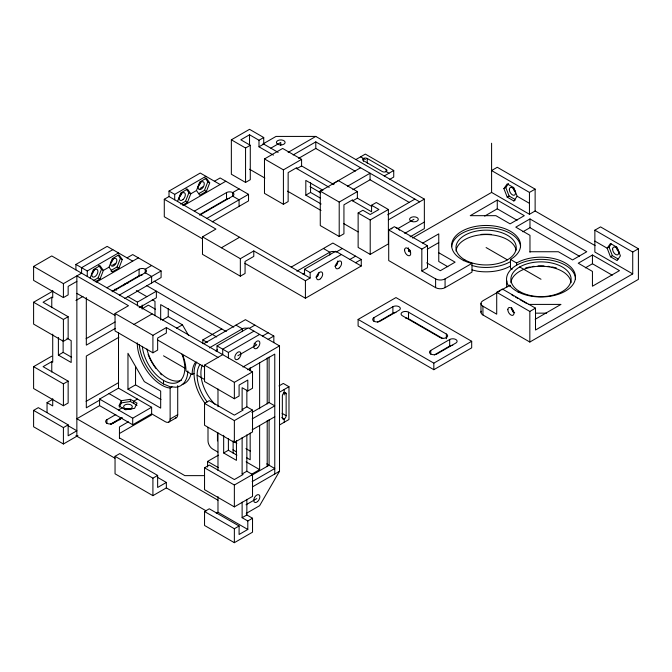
<?xml version="1.0" encoding="UTF-8"?>
<svg xmlns="http://www.w3.org/2000/svg" width="672" height="672" viewBox="0 0 672 672"><rect width="100%" height="100%" fill="white"/><g stroke="black" fill="none" stroke-linecap="round" stroke-linejoin="round"><path stroke-width="1.01" d="M90.107 278.082L93.416 269.539L100.044 265.717L103.362 270.43L100.044 278.964L95.08 281.837M93.181 280.745L98.154 277.872L101.464 269.338L98.708 265.406M101.464 269.338L103.362 270.43L109.04 267.154L112.35 258.611L118.978 254.789L122.287 259.501L118.978 268.036L112.35 271.866L111.09 271.135M111.283 270.295L117.088 266.944L120.397 258.409L118.188 255.268M177.534 201.457L180.852 192.914L187.48 189.092L190.789 193.805L187.48 202.339L182.507 205.212M180.617 204.12L185.581 201.247L188.899 192.713L186.136 188.782M196.468 190.529L199.777 181.986L206.405 178.164L209.723 182.876L206.405 191.411L199.777 195.241L196.468 190.529L190.789 193.805L188.899 192.713M198.719 193.67L204.515 190.319L207.824 181.784L205.069 177.853M119.717 419.916L120.448 418.026M317.612 276.318L318.721 273.47M336.546 265.39L337.646 262.542M119.322 407.249L121.346 402.898L121.346 400.714L109.04 393.607M217.039 351.364L217.039 345.895L248.27 327.86L279.51 345.895L279.51 471.257L259.627 505.688L246.246 513.416M515.096 200.231L513.836 200.953L507.209 197.131L503.899 188.597L507.209 183.884L513.836 187.706L517.146 196.241L529.452 203.347M503.899 188.597L505.789 187.505L508.553 183.574M513.836 200.953L517.146 196.241M594.863 241.114L607.16 248.212L609.059 247.12L611.268 243.978M263.726 137.516L258.997 140.246L249.53 134.778L240.82 139.81L250.286 145.27L250.286 179.701L245.557 182.431L231.353 174.241L231.353 139.81L249.53 129.318L263.726 137.516L263.726 144.068L278.149 152.401M76.86 281.358L68.149 286.39L68.149 294.865L63.412 297.595L33.6 280.384L33.6 266.44L51.769 255.948L252.529 371.851L252.529 388.248L247.8 390.978L242.122 387.702L242.122 409.559L243.062 410.105L234.36 415.136L209.278 400.655L204.54 403.385L204.54 425.242L234.36 442.462L252.529 431.97L252.529 410.105L246.851 406.829L242.122 409.559M341.384 254.52L310.145 272.555L310.145 278.015L169.016 196.535L169.016 191.075L200.256 173.04L220.13 184.514M231.353 139.81L245.557 148.008L250.286 145.27M202.28 238.694L164.287 216.754L164.287 199.265L169.016 196.535M169.016 191.075L174.695 194.351L205.934 176.316M262.643 144.152L276.032 136.424L315.79 136.424L424.351 199.105L424.351 228.614L410.071 236.855M258.997 140.246L258.997 146.807L263.726 144.068M200.021 188.479L203.095 186.698M270.875 148.142L280.762 142.43L280.762 145.463M214.452 181.238L220.13 177.954L248.531 194.351L248.531 200.911L212.243 221.861M75.911 269.884L75.911 264.415L107.142 246.38L132.703 261.139M183.784 205.498L225.809 181.238M329.221 187.345L296.856 168.664L296.856 167.572L288.145 172.595L288.145 201.558L283.416 204.296L264.482 193.36L264.482 158.936L282.66 148.445L301.585 159.373L301.585 165.934L333.95 184.615M112.82 249.665L81.589 267.7L81.589 273.16L63.412 283.651L33.6 266.44M288.137 152.384L315.79 136.424M75.911 264.415L87.268 270.976L118.507 252.941M52.718 290.472L52.718 297.763L51.769 297.217L43.067 302.24L68.149 316.722L68.149 338.579L63.412 341.317L33.6 324.097L33.6 302.24L51.769 291.749M194.342 211.151L226.523 192.578A4.351 2.512 0 0 1 232.672 192.578L239.064 188.882M293.152 154.955L315.79 141.884L419.622 201.835M199.702 214.62L226.523 199.13A4.351 2.512 0 0 1 229.597 198.4M112.585 265.104L115.668 263.323M239.064 206.371L239.064 199.819L232.672 196.123L200.491 214.704A4.351 2.512 0 0 1 199.592 215.107M298.586 158.374L315.79 148.445L355.228 171.217M127.025 257.863L132.703 254.579L161.095 270.976L161.095 277.536L124.816 298.477M264.482 158.936L283.416 169.865L301.585 159.373M96.356 282.122L138.382 257.863M206.884 218.392L248.531 194.351M296.856 168.664L301.585 165.934M75.911 300.485L82.925 296.436M106.907 287.776L139.087 269.203A4.351 2.512 0 0 1 145.244 269.203L151.628 265.507M202.482 236.838L240.341 258.695L253.781 250.942L253.781 256.402L245.07 261.433L245.07 273.454L240.341 276.184L202.482 254.327L202.482 236.838L215.922 229.076L164.287 199.265M33.6 302.24L63.412 319.452L68.149 316.722M112.274 291.236L139.087 275.755A4.351 2.512 0 0 1 142.17 275.024M151.628 282.996L151.628 276.444L145.244 272.748L113.064 291.329A4.351 2.512 0 0 1 112.157 291.732M119.448 295.016L161.095 270.976M355.874 159.566L365.333 154.098L393.733 170.495L393.733 177.055L389.432 179.533M322.946 190.285L305.819 180.398L305.819 195.149L310.556 192.419L320.468 198.148M221.407 247.766L239.585 237.275M318.956 191.806L322.577 189.714M332.539 183.968L360.604 167.765M371.574 205.246L378.916 209.488L370.213 214.511L362.872 210.269L358.134 213.007L358.134 247.43L370.213 254.402L388.382 243.911L388.382 209.488L376.312 202.516L371.574 205.246L371.574 211.806L352.649 200.869L352.649 199.777L343.938 204.809L343.938 233.772L339.209 236.502L320.275 225.574L320.275 191.142L338.444 180.65L357.378 191.579L357.378 198.139L371.801 206.472M115.046 313.463L152.914 335.32L166.354 327.566L166.354 333.026L157.643 338.058L157.643 350.078L152.914 352.808L115.046 330.952L115.046 313.463L128.486 305.701L76.86 275.89L76.86 436.229M127.52 296.402L137.432 302.123L156.366 291.194L156.366 297.755L139.154 307.692M52.718 334.152L52.718 362.183L51.769 361.637L43.067 366.66L68.149 381.142L68.149 403.007L63.412 405.737L33.6 388.525L33.6 366.66L51.769 356.168M347.432 186.295L370.07 173.225L370.07 179.785L409.508 202.558M86.075 338.713L115.046 321.989M58.397 337.411L58.397 355.11L63.134 352.38L71.652 357.294M142.38 308.616L148.369 305.155L155.467 309.254M352.867 189.714L370.07 179.785M115.29 328.406L86.318 345.131L86.318 297.52M320.275 191.142L339.209 202.079L357.378 191.579M384.266 175.955L393.733 170.495M133.98 324.391L152.149 313.9M352.649 200.869L357.378 198.139M118.919 337.243L86.318 356.059L86.318 407.812L99.901 399.974M162.355 320.032L168.244 316.63L182.44 324.828L188.53 335.37M33.6 366.66L63.412 383.88L68.149 381.142M77.952 435.599L63.412 443.99L33.6 426.779L33.6 410.382L38.329 407.652L68.149 424.864L68.149 435.792L76.86 430.769L67.822 425.552M47.04 412.558L47.04 402.62L51.769 399.89M176.551 328.23L182.44 324.828M358.134 213.007L370.213 219.979L388.382 209.488M291.22 267.086L332.867 243.046L361.259 259.434L361.259 265.994L305.416 298.234L244.801 263.239M387.727 214.78L414.884 199.105M388.399 219.853L424.351 199.105M304.466 274.739L304.466 269.27L335.706 251.236L361.259 265.994M335.941 252.193L342.325 248.506M302.971 274.235L304.752 273.202M86.075 401.402L118.667 382.578M388.71 229.958L394.388 226.682L427.51 245.809L427.51 267.666L421.831 270.95L421.831 249.085L388.71 229.958L388.71 260.568L435.607 287.641A6.695 3.864 0 0 0 445.074 287.641L471.996 272.101L471.996 263.357L468.871 262.609A34.465 19.9 0 0 1 457.867 233.957A34.465 19.9 0 0 1 508.259 230.126A34.465 19.9 0 0 1 510.476 259.442L510.476 268.187L512.232 269.203M99.574 399.067L118.507 388.139L151.628 407.266L151.628 413.826L132.703 424.754L99.574 405.628L99.574 399.067L132.703 418.194L151.628 407.266M202.843 343.636L202.843 339.889L221.768 328.952M253.781 250.942L305.416 280.745L310.145 278.015M398.084 228.472L413.944 219.324M203.784 343.711L245.431 319.662L273.832 336.059L273.832 342.619M349.902 259.434L355.58 256.158M99.372 405.745L76.86 418.74L217.98 500.22M127.966 389.231L160.675 408.114L160.675 391.062L144.32 381.62L127.966 353.304L127.966 389.231L135.542 384.863L160.978 399.546M33.6 410.382L63.412 427.594L68.149 424.864M404.72 233.386L424.351 222.054M355.58 262.718L361.259 259.434M249.304 328.356L254.898 325.13M215.536 350.86L217.325 349.826M412.558 238.048L491.593 192.419L529.452 214.276L535.13 211L595.09 245.616M253.949 331.145L222.718 349.171L222.718 354.64L204.54 365.131L204.54 381.528L234.36 398.74L239.089 396.01L239.089 385.081L247.8 380.05L247.8 390.978M118.507 409.996L122.228 407.845M137.432 399.067L133.703 401.226L133.703 403.41M106.907 423.444L106.907 419.698L115.844 414.54M217.039 345.895L228.396 352.456L259.627 334.421M182.725 355.026A34.465 19.9 60 0 1 185.993 370.978L192.142 374.531L194.04 373.439M137.248 342.838A34.465 19.9 60 0 0 167.924 387.736L170.134 387.954L172.032 386.862M408.526 251.311L410.306 250.278M422.747 243.096L438.757 233.856L438.757 261.484L447.838 266.725M497.272 200.071L470.249 215.67L495.902 215.67L510.098 223.868L524.294 215.67L497.272 200.071L497.272 208.816L517.087 220.256M262.466 336.059L268.153 332.783M110.485 424.192L122.102 417.48M111.283 424.074L117.088 420.722M122.002 418.093L113.064 423.251A4.351 2.512 0 0 1 106.907 423.251A4.351 2.512 0 0 1 106.907 419.698M507.209 197.131L509.107 196.039L514.903 199.382M421.831 249.085L427.51 245.809M237.863 355.732L256.788 344.803L254.167 343.291M268.153 339.335L273.832 336.059M128.386 421.781L119.448 426.938L119.448 438.463M427.199 249.27L438.757 242.6M484.663 216.098L497.272 208.816M535.13 189.143L497.272 167.278L491.593 170.562L529.452 192.419L535.13 189.143L535.13 211M119.448 433.499L151.628 414.918M242.936 367.013L279.51 345.895M247.615 369.776L274.772 354.094L274.772 473.995M151.628 413.826L165.404 421.772A6.695 3.864 60 0 0 170.134 419.042L177.71 414.674L177.71 385.652M204.54 365.131L234.36 382.343L252.529 371.851M168.748 422.108L176.324 417.732M166.354 487.897L152.914 495.659L115.046 473.802L115.046 456.313L119.784 453.583L157.643 475.44L157.643 487.46L166.354 482.437L166.354 487.897L206.212 510.913M529.973 251.74L558.373 251.74L572.569 259.938L586.765 251.74L529.973 218.954L515.777 227.144L529.973 235.343L529.973 252.286M358.109 319.427L395.968 297.57L471.685 341.284L471.685 347.844L433.826 369.701L358.109 325.979L358.109 319.427L433.826 363.14L471.685 341.284M463.268 260.744L464.806 259.854M373.96 317.646L392.893 306.718A4.351 2.512 0 0 1 399.042 306.718A4.351 2.512 0 0 1 399.042 310.271L380.108 321.199A4.351 2.512 0 0 1 373.96 321.199A4.351 2.512 0 0 1 373.96 317.646L373.96 321.392M522.875 231.79L529.973 227.69L579.558 256.318M421.831 270.95L435.607 278.897A6.695 3.864 0 0 0 445.074 278.897L471.996 263.357M377.563 322.123L392.893 313.278A4.351 2.512 0 0 1 395.968 312.539M278.989 385.921L283.29 383.443L288.977 386.719L288.977 419.504L279.51 424.973M279.51 392.188L288.977 386.719M204.54 403.385L234.36 420.596L252.529 410.105M251.891 412.499L269.094 402.57L274.772 405.846L252.143 418.916M115.046 456.313L152.914 478.17L157.643 475.44M594.863 230.177L632.722 252.042L632.722 273.899L594.863 252.042L594.863 230.177L600.541 226.901L638.4 248.758L638.4 279.367L529.83 342.04L482.933 314.966A6.695 3.864 0 0 1 481.202 311.237M252.143 429.845L274.772 416.774M499.985 290.909L482.933 300.754A6.695 3.864 0 0 0 482.933 306.222L496.709 314.177L496.709 292.312L502.387 289.036L535.508 308.162L535.508 330.019L632.722 273.899M501.782 289.876L509.855 285.214L511.148 287.02A34.465 19.9 0 0 0 560.776 293.37A34.465 19.9 0 0 0 567.403 264.272A34.465 19.9 0 0 0 516.625 262.996L510.476 259.442M207.572 467.04L207.572 461.42L218.392 455.179M223.667 435.28L223.667 452.978L228.396 450.24L236.914 455.162M242.122 473.978L246.851 471.248L252.529 474.533L252.529 496.39L234.36 506.881L204.54 489.67L204.54 467.804L209.278 465.074L234.36 479.556L243.062 474.533L242.122 473.978L242.122 437.648M518.171 292.438L519.708 291.547A30.122 17.388 0 0 0 570.091 283.752A30.122 17.388 0 0 0 533.207 262.458A30.122 17.388 0 0 0 519.708 291.547M592.444 255.016L578.248 263.214L592.444 271.412L592.444 286.222L619.466 270.623L592.444 255.016L592.444 263.76L612.259 275.201M430.752 350.44L449.686 339.511A4.351 2.512 0 0 1 455.834 339.511A4.351 2.512 0 0 1 455.834 343.056L436.901 353.993A4.351 2.512 0 0 1 430.752 353.993A4.351 2.512 0 0 1 430.752 350.44L430.752 354.186M434.356 354.917L449.686 346.063A4.351 2.512 0 0 1 452.76 345.332M585.346 267.859L592.444 263.76M610.478 256.754L617.106 260.576L620.416 255.864L617.106 247.33L610.478 243.499L607.16 248.212L610.478 256.754L612.368 255.662L618.164 259.006M496.709 292.312L529.83 311.438L535.508 308.162M632.722 252.042L638.4 248.758M251.882 474.088L259.627 469.619L259.627 425.561M204.54 467.804L234.36 485.024L252.529 474.533M251.891 475.18L269.094 465.251L269.094 419.706M252.143 481.597L274.772 468.527L266.734 463.882M535.164 319.292L560.952 304.408L528.251 304.408M242.122 517.7L246.851 514.97L252.529 518.246L252.529 532.19L234.36 542.682L204.54 525.47L204.54 511.526L209.278 508.796L239.089 526.008L239.089 534.484L247.8 529.46L247.8 520.976L242.122 517.7L242.122 502.085M252.479 486.864L279.51 471.257M216.241 513.248L217.98 512.249L247.8 529.46M246.044 504.79L256.788 498.582M204.54 511.526L234.36 528.738L239.089 526.008M247.8 520.976L252.529 518.246M130.393 399.311L121.346 400.714L118.919 405.938L125.546 409.76L134.593 408.358L137.021 403.133L130.393 399.311L130.393 401.495L137.021 405.317M121.346 402.898L130.393 401.495M535.399 313.152L546.647 313.152M203.784 475.633L184.859 475.633L119.448 437.867M471.996 265.541L477.179 266.784A34.465 19.9 0 0 0 510.476 261.626M471.996 269.909L477.179 271.152A34.465 19.9 0 0 0 510.476 266.003M139.255 344.568A34.465 19.9 60 0 0 163.514 383.956L169.823 386.644L175.694 387.223A34.465 19.9 60 0 0 187.866 370.919M363.443 161.28L363.443 158.474A2.68 1.546 0 0 1 367.231 158.474L386.156 169.403A2.68 1.546 0 0 1 386.156 171.587L389.004 173.225M360.604 156.828L365.333 159.566M486.1 247.556L507.402 259.854M519.708 266.96L541.002 279.25M258.997 146.807L273.42 155.131M438.757 252.739L455.104 262.172L440.336 270.698L426.712 262.836M511.896 294.966L513.71 296.016M515.533 297.066L518.255 298.637M520.069 299.687L526.428 303.358M309.994 186.631L320.678 192.797M305.819 195.149L321.149 204.002M249.53 169.21L264.911 178.088M287.532 191.15L321.014 210.479M343.627 223.541L358.109 231.899M207.824 181.784L209.723 182.876M323.4 248.506L329.784 252.193A4.351 2.512 0 0 1 335.034 251.798M204.515 190.319L206.405 191.411M446.368 334.043A4.351 2.512 0 0 1 446.368 337.596A4.351 2.512 0 0 1 440.219 337.596L402.352 315.739A4.351 2.512 0 0 1 402.352 312.186A4.351 2.512 0 0 1 408.509 312.186L446.368 334.043L446.368 338.73M405.434 318.007A4.351 2.512 0 0 1 408.509 318.738L442.764 338.52M304.466 269.27L310.145 272.555M185.581 201.247L187.48 202.339M120.397 258.409L122.287 259.501M235.964 325.13L242.357 328.818A4.351 2.512 0 0 1 247.607 328.423M154.123 281.156L233.73 327.121M117.088 266.944L118.978 268.036M146.446 285.466L226.279 331.556M136.332 290.556L146.899 296.663M152.292 299.771L154.988 301.333L154.988 315.68M216.712 336.966L160.675 304.609L160.675 319.981M98.154 277.872L100.044 278.964M114.895 289.111L116.701 290.153M202.843 339.889L207.346 342.485M283.702 392.414L286.138 393.826L286.138 415.682A2.68 1.546 -60 0 1 284.239 418.958L284.239 422.243M166.354 327.566L217.98 357.37M76.86 293.378L114.853 315.319M157.374 339.864L204.414 367.021M282.08 413.339L286.138 415.682M281.803 417.556L284.239 418.958A2.68 1.546 -60 0 1 282.349 417.866L282.349 396.01A2.68 1.546 -60 0 1 284.239 392.734A2.68 1.546 -60 0 1 286.138 393.826M163.514 355.816L184.808 368.113M197.114 375.22L204.212 379.31M66.914 338.167L71.173 340.628L71.173 362.485L58.397 355.11M234.116 441.773L236.846 443.352M245.927 448.594L250.471 451.214M232.907 449.82L236.536 451.92M246.532 457.682L250.169 459.782L250.169 433.096M246.112 461.815L259.627 469.619M223.667 452.978L236.443 460.354L236.443 440.572M217.896 452.08L212.73 449.098A6.695 3.864 60 0 1 208.001 440.899L208.001 427.434M207.572 461.42L218.224 467.569M47.04 402.62L52.718 405.905L52.718 398.614M157.332 477.229L166.354 482.437M75.911 435.683L114.904 458.195M508.78 285.902L507.704 284.407A34.465 19.9 0 0 1 536.5 259.526A34.465 19.9 0 0 1 575.467 279.25M109.04 267.154L112.35 271.866M249.53 368.894L250.555 370.675M609.059 247.12L612.368 255.662M505.789 187.505L509.107 196.039M511.795 309.078L512.904 311.926M408.164 248.514L409.265 251.353M529.973 218.954L529.973 227.69M529.83 311.438L529.83 342.04M529.452 192.419L529.452 214.276M516.625 262.996L516.625 265.18M509.855 285.214L509.855 286.667M491.593 143.237L491.593 192.419M482.933 306.222L482.933 314.966M480.976 303.492L480.976 312.236M449.686 339.511L449.686 346.063M445.074 278.897L445.074 287.641M435.607 278.897L435.607 287.641M433.826 363.14L433.826 369.701M408.509 312.186L408.509 318.738M392.893 306.718L392.893 313.278M386.156 169.403L386.156 171.276M370.213 219.979L370.213 254.402M367.231 158.474L367.231 163.153M339.209 202.079L339.209 236.502M329.784 255.007L329.784 252.193L297.604 270.774A4.351 2.512 0 0 0 296.915 271.295M315.79 141.884L315.79 148.445M310.556 182.582L310.556 192.419M305.416 280.745L305.416 298.234M284.239 389.449L284.239 394.918M283.416 169.865L283.416 204.296M269.094 357.025L269.094 402.57M267.204 357.932L267.204 403.897M267.204 420.613L267.204 466.586M259.627 362.62L259.627 408.778M250.169 367.718L250.169 370.843M249.53 134.778L249.53 145.211M246.851 390.172L246.851 406.829M246.851 434.918L246.851 471.248M246.851 499.355L246.851 514.97M245.557 148.008L245.557 182.431M242.357 331.632L242.357 328.818L210.176 347.399A4.351 2.512 0 0 0 209.479 347.92M240.341 258.695L240.341 276.184M234.36 382.343L234.36 398.74M234.36 420.596L234.36 442.462M234.36 485.024L234.36 506.881M234.36 528.738L234.36 542.682M233.125 440.824L233.125 453.239M232.672 196.325L232.672 192.578A4.351 2.512 0 0 1 232.672 196.123M228.396 352.456L228.396 357.916M228.396 438.791L228.396 450.24M226.523 192.578L226.523 199.13M217.98 388.954L217.98 406.72M217.98 432.835L217.98 470.45M217.98 496.574L217.98 512.568M217.459 432.877L217.459 440.899M174.695 194.351L174.695 199.819M170.134 387.954L170.134 419.042M168.244 308.44L168.244 316.63M163.514 380.411L163.514 383.956M152.914 335.32L152.914 352.808M152.914 478.17L152.914 495.659M145.244 272.95L145.244 269.203A4.351 2.512 0 0 1 145.244 272.748M142.17 305.038L142.17 309.137M139.087 269.203L139.087 275.755M137.432 302.123L137.432 305.869M135.542 366.383L135.542 384.863M132.703 418.194L132.703 424.754M118.507 332.539L118.507 388.139M87.268 270.976L87.268 276.436M63.412 283.651L63.412 297.595M63.412 319.452L63.412 341.317M63.412 383.88L63.412 405.737M63.412 427.594L63.412 443.99M63.134 339.889L63.134 352.38M51.769 297.217L51.769 307.625M51.769 361.637L51.769 372.044M391.247 228.992A4.351 2.512 0 0 1 391.936 228.472M396.136 227.825A4.351 2.512 0 0 1 399.361 230.252M363.443 158.474A2.68 1.546 0 0 0 363.443 160.658L382.376 171.587A2.68 1.546 0 0 0 386.156 171.587M200.382 182.624A4.351 2.512 -60 0 1 198.215 186.396A4.351 2.512 -60 0 0 201.995 188.58A4.351 2.512 -60 0 0 203.372 181.843A4.351 2.512 -60 0 0 198.232 186.404M181.457 193.553A4.351 2.512 -60 0 1 179.281 197.324M318.797 272.849A4.351 2.512 -60 0 1 315.823 277.2M337.831 260.938A4.351 2.512 -60 0 1 334.757 266.263M619.466 252.311A4.351 2.512 60 0 1 616.392 246.985M515.407 192.108A4.351 2.512 60 0 1 513.131 187.362M451.668 246.7A34.465 19.9 0 0 1 486.1 227.657A34.465 19.9 0 0 1 520.54 246.7M510.922 282.719A30.122 17.388 0 0 1 541.002 266.238A30.122 17.388 0 0 1 571.082 282.719M507.058 287.087A34.465 19.9 0 0 1 506.831 281.03M456.028 251.026A30.122 17.388 0 0 1 485.31 234.545A30.122 17.388 0 0 1 516.054 250.118M525.521 268.027A34.465 19.9 0 0 1 530.166 266.918M532.081 266.591A34.465 19.9 0 0 1 534.022 266.322M538.003 265.986A34.465 19.9 0 0 1 544.001 265.986M547.982 266.322A34.465 19.9 0 0 1 549.923 266.591M551.838 266.918A34.465 19.9 0 0 1 556.483 268.027M481.102 234.427A34.465 19.9 0 0 1 491.106 234.427M514.685 312.808A4.351 2.512 60 0 1 511.61 307.482M410.626 252.605A4.351 2.512 60 0 1 408.349 247.859M181.952 354.169A30.122 17.388 60 0 1 170.167 383.015A30.122 17.388 60 0 1 142.346 346.349M123.614 285.726A4.351 2.512 0 0 1 127.966 283.214M205.019 403.301A34.465 19.9 60 0 1 196.795 362.032M192.142 374.531A34.465 19.9 60 0 1 195.409 362.342M207.169 401.906A30.122 17.388 60 0 1 199.962 364.568M215.359 404.662A30.122 17.388 60 0 1 202.314 365.039M190.84 374.506A34.465 19.9 60 0 1 182.137 384.527M181.549 380.134A30.122 17.388 60 0 1 146.916 348.995M161.532 374.833A34.465 19.9 60 0 1 160.196 373.498M155.803 368.323A34.465 19.9 60 0 1 148.084 354.421M177.71 414.674A6.695 3.864 60 0 1 175.342 418.034M124.891 409.315A4.351 2.512 0 0 1 131.048 409.315M112.955 259.249A4.351 2.512 -60 0 1 110.779 263.021A4.351 2.512 -60 0 0 114.568 265.205A4.351 2.512 -60 0 0 115.945 258.468A4.351 2.512 -60 0 0 110.796 263.029M91.871 273.958A4.351 2.512 -60 0 0 95.634 276.133A4.351 2.512 -60 0 0 97.012 269.396A4.351 2.512 -60 0 0 91.871 273.958A4.351 2.512 -60 0 0 94.03 270.178M411.768 221.5A4.351 2.512 0 0 0 418.295 219.324A4.351 2.512 0 0 0 411.768 217.148A4.351 2.512 0 0 0 411.768 221.5M277.687 144.211A4.351 2.512 0 0 0 284.97 143.086A4.351 2.512 0 0 0 279.636 140.003A4.351 2.512 0 0 0 277.687 144.211M183.07 199.508A4.351 2.512 -60 0 0 184.447 192.772A4.351 2.512 -60 0 0 179.298 197.333A4.351 2.512 -60 0 0 183.07 199.508M320.41 278.804A4.351 2.512 -60 0 0 321.787 272.059A4.351 2.512 -60 0 0 316.638 276.629A4.351 2.512 -60 0 0 320.41 278.804M339.335 267.868A4.351 2.512 -60 0 0 340.721 261.131A4.351 2.512 -60 0 0 335.572 265.7A4.351 2.512 -60 0 0 339.335 267.868M612.604 249.169A4.351 2.512 60 0 0 617.224 254.906A4.351 2.512 60 0 0 617.224 248.758A4.351 2.512 60 0 0 612.604 249.169M471.047 262.618A30.122 17.388 0 0 0 516.222 247.556A30.122 17.388 0 0 0 471.047 232.495A30.122 17.388 0 0 0 471.047 262.618M404.561 250.043A4.351 2.512 60 0 0 409.172 255.788A4.351 2.512 60 0 0 409.172 249.631A4.351 2.512 60 0 0 404.561 250.043M507.83 309.666A4.351 2.512 60 0 0 512.442 315.403A4.351 2.512 60 0 0 512.442 309.254A4.351 2.512 60 0 0 507.83 309.666M509.342 189.546A4.351 2.512 60 0 0 513.954 195.292A4.351 2.512 60 0 0 513.954 189.134A4.351 2.512 60 0 0 509.342 189.546M125.79 408.895A4.351 2.512 0 0 0 132.317 406.72A4.351 2.512 0 0 0 125.79 404.544A4.351 2.512 0 0 0 125.79 408.895M257.586 501.556A4.351 2.512 -60 0 0 258.964 494.819A4.351 2.512 -60 0 0 253.823 499.38A4.351 2.512 -60 0 0 257.586 501.556M257.586 347.777A4.351 2.512 -60 0 0 258.964 341.04A4.351 2.512 -60 0 0 253.823 345.601A4.351 2.512 -60 0 0 257.586 347.777M238.661 358.705A4.351 2.512 -60 0 0 240.038 351.968A4.351 2.512 -60 0 0 234.889 356.53A4.351 2.512 -60 0 0 238.661 358.705"/></g></svg>
